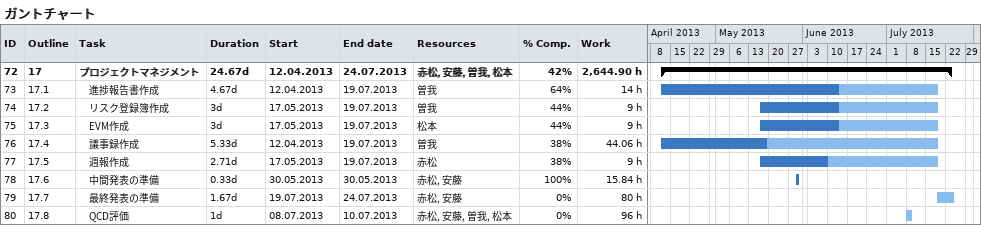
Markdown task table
ガントチャート

| ID | WBS | Task | Duration | Start | Finish | Resources | % complete | Work (h) |
|---|---|---|---|---|---|---|---|---|
| 72 | 17 | **プロジェクトマネジメント** | 24.67d | 2013-04-12 | 2013-07-24 | 赤松, 安藤, 曽我, 松本 | 42 | 2644.90 |
| 73 | 17.1 | 進捗報告書作成 | 4.67d | 2013-04-12 | 2013-07-19 | 曽我 | 64 | 14 |
| 74 | 17.2 | リスク登録簿作成 | 3d | 2013-05-17 | 2013-07-19 | 曽我 | 44 | 9 |
| 75 | 17.3 | EVM作成 | 3d | 2013-05-17 | 2013-07-19 | 松本 | 44 | 9 |
| 76 | 17.4 | 議事録作成 | 5.33d | 2013-04-12 | 2013-07-19 | 曽我 | 38 | 44.06 |
| 77 | 17.5 | 週報作成 | 2.71d | 2013-05-17 | 2013-07-19 | 赤松 | 38 | 9 |
| 78 | 17.6 | 中間発表の準備 | 0.33d | 2013-05-30 | 2013-05-30 | 赤松, 安藤 | 100 | 15.84 |
| 79 | 17.7 | 最終発表の準備 | 1.67d | 2013-07-19 | 2013-07-24 | 赤松, 安藤 | 0 | 80 |
| 80 | 17.8 | QCD評価 | 1d | 2013-07-08 | 2013-07-10 | 赤松, 安藤, 曽我, 松本 | 0 | 96 |
